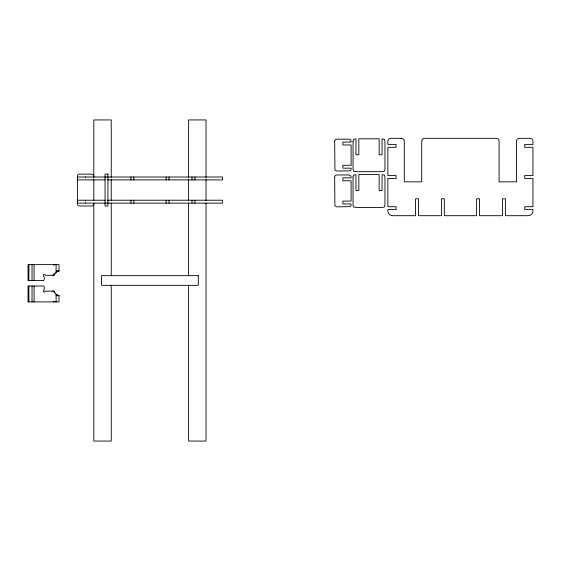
<?xml version="1.0" encoding="UTF-8"?>
<svg xmlns="http://www.w3.org/2000/svg" width="561" height="561" viewBox="0 0 561 561"><rect width="100%" height="100%" fill="white"/><g stroke="black" fill="none" stroke-linecap="round" stroke-linejoin="round"><path stroke-width="0.84" d="M111.232 285.311L111.232 441.065L93.82 441.065L93.82 203.061L93.442 205.277L91.976 205.985L79.564 206.013L77.762 205.277L77.383 203.482L77.39 176.287L77.762 174.843L78.912 174.183L91.632 174.113L93.442 174.843L93.82 177.003M54.887 273.684L54.55 274.336A2.006 2.006 0 0 1 53.898 275.002L53.456 275.22L53.456 274.553M56.612 271.854L56.1 272.246L56.1 264.61M57.334 271.433L58.807 270.879M53.211 275.297L45.567 275.339A0.842 0.842 0 0 1 45.315 275.185L44.971 274.778A0.968 0.968 0 0 0 43.569 274.743A0.968 0.968 0 0 0 43.611 276.145L44.01 276.489A0.842 0.842 0 0 1 44.165 276.741L44.242 279.883L43.744 280.472L28.064 280.5L28.05 264.61L58.996 264.61L59.003 270.83L56.689 271.805A5.764 5.764 0 0 0 54.726 273.971M77.376 177.003L222.465 177.003L222.465 179.906L107.417 179.906M77.376 179.906L105.244 179.906M77.376 200.221L105.244 200.221M107.417 200.221L222.465 200.221L222.465 203.124L77.376 203.124M56.1 270.83L59.003 270.83M54.887 292.835L54.55 292.183A2.006 2.006 0 0 0 53.905 291.517L52.348 291.096L45.567 291.18A0.842 0.842 0 0 0 45.315 291.334L44.971 291.734A0.968 0.968 0 0 1 43.569 291.776A0.968 0.968 0 0 1 43.611 290.367L44.01 290.03A0.842 0.842 0 0 0 44.165 289.778L44.242 286.636L43.744 286.04L28.064 286.019L28.05 301.909L58.996 301.909L59.003 295.689L58.295 295.479L58.807 295.64M56.1 295.689L59.003 295.689M57.334 295.079L58.26 295.472L57.026 294.918M56.822 294.798L56.689 294.714A5.75 5.75 0 0 1 54.712 292.533M56.612 294.665L56.1 294.273L56.1 301.909M206.02 177.69L206.02 119.935L188.615 119.935L188.615 177.69M206.02 179.436L206.02 200.438M206.02 203.061L206.02 441.065L188.615 441.065L188.615 285.311M194.912 177.003L194.912 179.906M194.912 200.221L194.912 203.124M192.009 177.003L192.009 179.906M192.009 200.221L192.009 203.124M188.615 179.436L188.615 200.438M188.615 203.061L188.615 275.689M169.036 177.003L169.036 179.906M169.036 200.221L169.036 203.124M166.133 177.003L166.133 179.906M166.133 200.221L166.133 203.124M133.841 177.003L133.841 179.906M133.841 200.221L133.841 203.124M130.944 177.003L130.944 179.906M130.944 200.221L130.944 203.124M111.232 177.69L111.232 119.935L93.82 119.935L93.82 177.69M111.232 179.436L111.232 200.438M111.232 203.061L111.232 275.689M93.82 179.436L93.82 200.438M85.602 177.003L85.602 177.549M85.602 200.221L85.602 200.579M85.602 202.759L85.602 203.124M54.936 264.61L54.936 264.995M54.936 301.516L54.936 301.909M54.165 274.056L54.165 274.799M54.165 291.72L54.165 292.463M53.456 264.61L53.456 265.269M53.456 301.243L53.456 301.909M34.088 264.61L34.088 280.5M34.088 286.019L34.088 301.909M32.033 264.61L32.033 280.5M32.033 286.019L32.033 301.909M28.899 264.61L28.899 280.5M28.899 286.019L28.899 301.909M54.375 274.988A1.115 0.757 -41.8 0 1 53.365 275.409M56.57 271.79A5.589 5.133 -36.6 0 1 56.759 271.678M56.899 271.349A4.39 3.149 -33.6 0 1 57.243 271.173M53.316 275.325A1.494 0.372 1.1 0 1 52.369 275.465M53.365 291.103A1.115 0.757 41.8 0 1 54.375 291.531M56.759 294.841A5.589 5.133 36.6 0 1 56.57 294.721M57.243 295.345A4.39 3.149 33.6 0 1 56.899 295.17M52.369 291.047A1.494 0.372 -1.1 0 1 53.316 291.194M334.665 141.695L334.917 170.102L336.852 171.063L350.134 170.825L350.962 169.836L351.109 168.174L342.89 168.174L342.89 165.271L351.109 165.271L351.109 144.962L342.89 144.962L342.89 142.059L351.109 142.059L350.863 140.131L348.921 139.163L336.516 139.191L335.043 139.899L334.665 141.695M334.665 177.486L334.917 205.887L336.852 206.855L350.134 206.616L350.962 205.628L351.109 203.959L342.89 203.959L342.89 201.062L351.109 201.062L351.109 180.747L342.89 180.747L342.89 177.844L351.109 177.844L350.863 175.916L348.921 174.955L336.516 174.976L335.043 175.684L334.665 177.486M353.044 141.337L353.044 169.142L353.584 171.14L355.947 171.687L382.42 171.687L384.418 171.14L384.958 169.142L384.965 141.702L384.418 139.345L382.062 138.798L382.062 154.759L379.159 154.759L379.159 138.798L358.844 138.798L358.844 154.759L355.947 154.759L355.947 138.798L353.584 139.345L353.044 141.337M353.044 177.129L353.044 204.933L353.584 206.932L355.947 207.472L382.42 207.472L384.418 206.932L384.958 204.933L384.965 177.486L384.418 175.13L382.062 174.59L382.062 190.544L379.159 190.544L379.159 174.59L358.844 174.59L358.844 190.544L355.947 190.544L355.947 174.59L353.584 175.13L353.044 177.129M401.403 138.315L390.765 138.315A2.903 2.903 0 0 0 387.861 141.218L387.861 144.394L396.087 144.394L396.087 147.298L387.861 147.298L387.861 175.551L396.087 175.551L396.087 178.454L387.861 178.454L387.861 206.714L396.087 206.714L396.087 209.618L387.861 209.618L387.861 210.859A4.839 4.839 0 0 0 392.7 215.697L415.547 215.697L415.547 198.769L418.45 198.769L418.45 215.697L441.423 215.697L441.423 198.769L444.326 198.769L444.326 215.697L476.619 215.697L476.619 198.769L479.515 198.769L479.515 215.697L502.495 215.697L502.495 198.769L505.398 198.769L505.398 215.697L528.111 215.697A4.839 4.839 0 0 0 532.95 210.859L532.95 209.618L524.731 209.618L524.731 206.714L532.95 206.714L532.95 178.454L524.731 178.454L524.731 175.551L532.95 175.551L532.95 147.298L524.731 147.298L524.731 144.394L532.95 144.394L532.95 141.218A2.903 2.903 0 0 0 530.047 138.315L519.409 138.315A2.903 2.903 0 0 0 516.506 141.218L516.506 181.841L499.094 181.841L499.094 141.218A2.903 2.903 0 0 0 496.197 138.315L424.621 138.315A2.903 2.903 0 0 0 421.718 141.218L421.718 181.841L404.306 181.841L404.306 141.218A2.903 2.903 0 0 0 401.403 138.315M107.964 174.106L105.061 174.106L105.061 206.013L107.964 206.02L107.964 174.113M198.285 275.661L101.562 275.661L101.562 285.339L198.285 285.339L198.285 275.661"/></g></svg>
